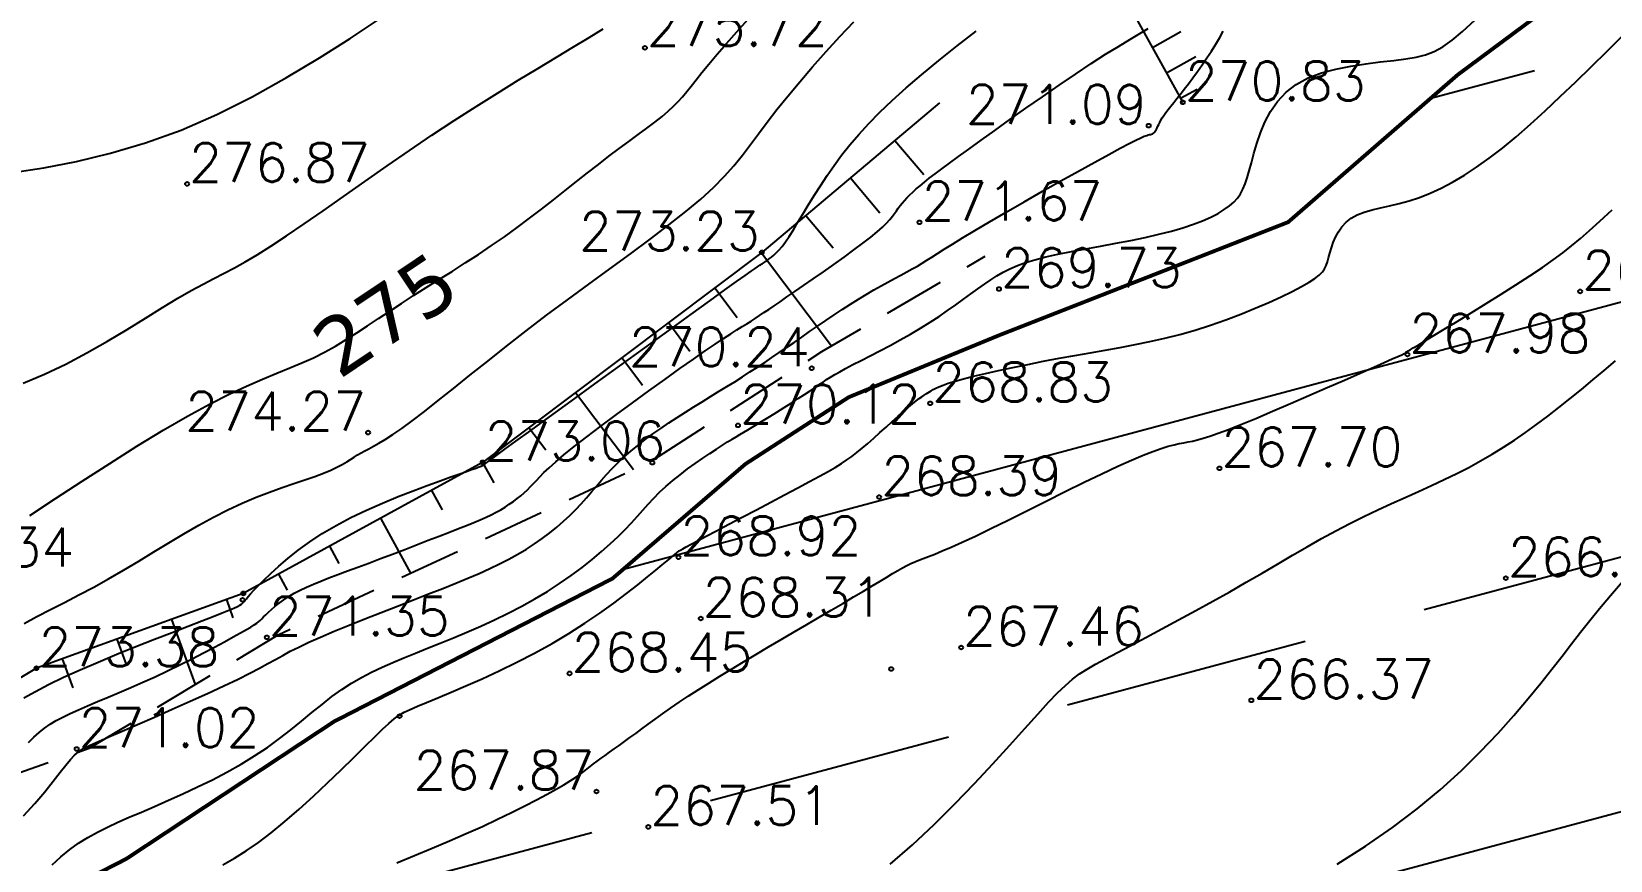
# Model space of a CAD drawing. Extents: x 524954 to 526204, y 9523489 to 9524010.
# Drawn here: x 525955.18 to 525995.9, y 9523672.69 to 9523694.08 of the extents above; entities that cross this region are included whole.
import ezdxf
from ezdxf.enums import TextEntityAlignment as Align

# ---------------------------------------------------------------- set-up
doc = ezdxf.new("R2010")
doc.units = 0
doc.header["$PDMODE"] = 33
doc.header["$PDSIZE"] = 0.1
doc.linetypes.add('ACAD_ISO12W100', pattern=[21, 12, -3, 0, -3, 0, -3])
doc.linetypes.add('CACHE2', pattern=[4.7625, 3.175, -1.5875])
for name, color, linetype in [('Bas_Talus', 40, 'CACHE2'), ('Bord Fleuve', 4, 'ACAD_ISO12W100'), ('CN_01_00', 3, 'Continuous'), ('CN_02_00', 4, 'Continuous'), ('CN_05_00', 6, 'Continuous'), ('CN_10_00', 1, 'Continuous'), ('Cotation Courbes de niveau', 7, 'Continuous'), ('Haut_Talus', 30, 'Continuous'), ('Talus', 2, 'Continuous'), ('TopoAlt', 3, 'Continuous'), ('TOPOJIS', 7, 'Continuous'), ('Toponomie', 7, 'CACHE2')]:
    doc.layers.add(name, color=color, linetype=linetype)
doc.styles.add('Simplex 1.0', font='Simplex.shx', dxfattribs={"width": 0.99, "height": 1})
doc.styles.get("Standard").update_dxf_attribs({"font": 'arial.ttf'})
doc.styles.add('Verdana 1.0', font='verdana.ttf', dxfattribs={"width": 0.99, "height": 1})

# ---------------------------------------------------------------- blocks, each defined once
blk = doc.blocks.new('TCPOINT M')
at = {"color": 0}
blk.add_point((0, 0), dxfattribs=at)
at = {"layer": 'TopoAlt', "style": 'Simplex 1.0', "width": 0.99}
blk.add_attdef('ALT', (0.15, 0.15), '', height=1, dxfattribs=at)

msp = doc.modelspace()

# ---------------------------------------------------------------- hatches: boundary and pattern name
at = {"layer": 'Bord Fleuve', "ltscale": 0.5}
h = msp.add_hatch(dxfattribs=at)
h.set_pattern_fill('ANSI33', color=256, scale=2, angle=330, style=0)
h.paths.add_polyline_path([(526101.715, 9523771.778), (526101.498, 9523728.689), (526067.042, 9523702.1), (526048.223, 9523678.528), (526031.816, 9523676.184), (526027.837, 9523671.249), (526016.46, 9523661.911), (526012.684, 9523655.259), (526010.342, 9523652.337), (526009.349, 9523649.826), (526002.836, 9523644.901), (526001.359, 9523638.704), (525998.552, 9523634.868), (525992.641, 9523630.59), (525971.373, 9523621.771), (525946.333, 9523622.282), (525936.503, 9523619.892), (525930.695, 9523617.923), (525919.699, 9523615.395), (525895.841, 9523612.948), (525885.599, 9523613.628), (525875.196, 9523613.421), (525867.372, 9523614.558), (525859.164, 9523613.749), (525850.68, 9523611.584), (525842.877, 9523609.413), (525834.137, 9523605.724), (525821.783, 9523602.11), (525815.903, 9523600.185), (525796.184, 9523594.113), (525774.026, 9523585.199), (525767.099, 9523581.761), (525763.989, 9523580.32), (525760.33, 9523578.539), (525748.039, 9523572.413), (525744.059, 9523571.766), (525739.195, 9523569.005), (525726.381, 9523563.785), (525719.788, 9523561.814), (525707.248, 9523554.536), (525700.147, 9523552.212), (525692.212, 9523549.16), (525674.921, 9523545.702), (525662.522, 9523542.332), (525644.942, 9523541.016), (525635.899, 9523540.053), (525621.612, 9523536.522), (525609.298, 9523533.789), (525593.484, 9523529.477), (525590.482, 9523529.837), (525587.338, 9523528.188), (525575.413, 9523524.864), (525573.541, 9523524.376), (525537.559, 9523507.804), (525536.053, 9523507.312), (525509.961, 9523500.658), (525472.702, 9523501.018), (525453.195, 9523495.13), (525425.264, 9523493.316), (525409.725, 9523500.229), (525383.624, 9523517.145), (525374.857, 9523528.592), (525397.503, 9523550.219), (525408.728, 9523544.096), (525423.511, 9523536.311), (525445.736, 9523537.578), (525453.966, 9523539.782), (525464.454, 9523546.087), (525473.153, 9523547.827), (525482.046, 9523548.599), (525491.438, 9523548.246), (525499.251, 9523546.152), (525510.455, 9523545.914), (525524.182, 9523548.573), (525533.752, 9523550.446), (525539.312, 9523550.42), (525543.959, 9523554.529), (525548.966, 9523556.567), (525556.157, 9523559.482), (525565.701, 9523562.659), (525575.687, 9523565.927), (525586.045, 9523569.089), (525592.726, 9523570.833), (525599.232, 9523573.013), (525615.849, 9523577.326), (525625.16, 9523582.583), (525628.685, 9523586.517), (525632.523, 9523586.625), (525648.079, 9523583.088), (525655.429, 9523583.638), (525665.347, 9523586.334), (525670.505, 9523587.365), (525674.974, 9523592.31), (525681.363, 9523595.427), (525690.374, 9523596.897), (525696.726, 9523596.667), (525703.112, 9523600.372), (525712.502, 9523603.181), (525720.951, 9523606.622), (525729.973, 9523611.744), (525735.094, 9523612.577), (525741.896, 9523615.967), (525746.088, 9523618.007), (525749.05, 9523619.379), (525756.94, 9523623.296), (525766.831, 9523627.898), (525804.249, 9523638.101), (525817.576, 9523642.025), (525828.432, 9523644.919), (525839.805, 9523649.896), (525846.166, 9523651.166), (525855.839, 9523655.822), (525867.776, 9523655.711), (525877.503, 9523655.632), (525886.144, 9523654.198), (525894.786, 9523653.829), (525911.157, 9523655.506), (525918.652, 9523656.801), (525925.004, 9523658.249), (525933.183, 9523660.832), (525939.613, 9523663.374), (525944.509, 9523665.893), (525950.393, 9523669.022), (525957.623, 9523672.73), (525962.986, 9523676.276), (525970.165, 9523679.965), (525973.599, 9523682.924), (525976.261, 9523684.646), (525980.145, 9523686.246), (525987.591, 9523689.162), (525991.967, 9523692.966), (525998.543, 9523697.851), (526003.542, 9523703.73), (526012.581, 9523711.677), (526026.66, 9523716.709), (526030.85, 9523726.011), (526046.387, 9523740.613), (526052.355, 9523745.599), (526061.927, 9523759.011), (526073.275, 9523760.379), (526077.818, 9523761.95), (526083.981, 9523762.217)])
h.paths.add_polyline_path([(525512.661, 9523516.101), (525534.357, 9523523.257), (525535.319, 9523520.342), (525513.623, 9523513.186)], flags=24)
h.paths.add_polyline_path([(525743.331, 9523593.045), (525764.315, 9523602.078), (525765.529, 9523599.259), (525744.545, 9523590.226)], flags=24)
h.paths.add_polyline_path([(525983.194, 9523662.071), (526001.508, 9523675.73), (526003.343, 9523673.269), (525985.029, 9523659.611)], flags=24)

# ---------------------------------------------------------------- linework, layer by layer
at = {"layer": 'Bas_Talus', "ltscale": 0.5, "flags": 128}
msp.add_lwpolyline([(525868.339, 9523656.577), (525877.744, 9523655.063), (525886.609, 9523655.237), (525893.634, 9523654.739), (525901.314, 9523655.465), (525912.972, 9523656.796), (525918.781, 9523658.159), (525925.645, 9523660.086), (525933.631, 9523662.434), (525942.875, 9523667.301), (525945.639, 9523670.2), (525949.012, 9523672.905), (525956.673, 9523675.59), (525961.547, 9523678.515), (525971.16, 9523682.992), (525975.569, 9523685.823), (525979.78, 9523688.287)], dxfattribs=at)
at = {"layer": 'Bord Fleuve', "ltscale": 0.35, "flags": 128}
msp.add_lwpolyline([(525394.875, 9523547.688, 0.1, 0.1, 0), (525407.137, 9523541.702, 0.1, 0.1, 0), (525423.511, 9523536.311, 0.1, 0.1, 0), (525445.736, 9523537.578, 0.1, 0.1, 0), (525453.966, 9523539.782, 0.1, 0.1, 0), (525464.454, 9523546.087, 0.1, 0.1, 0), (525473.153, 9523547.827, 0.1, 0.1, 0), (525482.046, 9523548.599, 0.1, 0.1, 0), (525491.438, 9523548.246, 0.1, 0.1, 0), (525499.251, 9523546.152, 0.1, 0.1, 0), (525510.455, 9523545.914, 0.1, 0.1, 0), (525524.182, 9523548.573, 0.1, 0.1, 0), (525533.752, 9523550.446, 0.1, 0.1, 0), (525539.312, 9523550.42, 0.1, 0.1, 0), (525543.959, 9523554.529, 0.1, 0.1, 0), (525548.966, 9523556.567, 0.1, 0.1, 0), (525556.157, 9523559.482, 0.1, 0.1, 0), (525565.701, 9523562.659, 0.1, 0.1, 0), (525575.687, 9523565.927, 0.1, 0.1, 0), (525586.045, 9523569.089, 0.1, 0.1, 0), (525592.726, 9523570.833, 0.1, 0.1, 0), (525599.232, 9523573.013, 0.1, 0.1, 0), (525615.849, 9523577.326, 0.1, 0.1, 0), (525625.16, 9523582.583, 0.1, 0.1, 0), (525628.685, 9523586.517, 0.1, 0.1, 0), (525632.523, 9523586.625, 0.1, 0.1, 0), (525648.079, 9523583.088, 0.1, 0.1, 0), (525655.429, 9523583.638, 0.1, 0.1, 0), (525665.347, 9523586.334, 0.1, 0.1, 0), (525670.505, 9523587.365, 0.1, 0.1, 0), (525674.974, 9523592.31, 0.1, 0.1, 0), (525674.974, 9523592.31, 0.1, 0.1, 0), (525681.363, 9523595.427, 0.1, 0.1, 0), (525681.363, 9523595.427, 0.1, 0.1, 0), (525690.374, 9523596.897, 0.1, 0.1, 0), (525696.726, 9523596.667, 0.1, 0.1, 0), (525703.112, 9523600.372, 0.1, 0.1, 0), (525712.502, 9523603.181, 0.1, 0.1, 0), (525712.502, 9523603.181, 0.1, 0.1, 0), (525720.951, 9523606.622, 0.1, 0.1, 0), (525729.973, 9523611.744, 0.1, 0.1, 0), (525735.094, 9523612.577, 0.1, 0.1, 0), (525741.896, 9523615.967, 0.1, 0.1, 0), (525746.088, 9523618.007, 0.1, 0.1, 0), (525749.05, 9523619.379, 0.1, 0.1, 0), (525756.94, 9523623.296, 0.1, 0.1, 0), (525766.831, 9523627.898, 0.1, 0.1, 0), (525804.249, 9523638.101, 0.1, 0.1, 0), (525817.576, 9523642.025, 0.1, 0.1, 0), (525828.432, 9523644.919, 0.1, 0.1, 0), (525839.805, 9523649.896, 0.1, 0.1, 0), (525846.166, 9523651.166, 0.1, 0.1, 0), (525855.839, 9523655.822, 0.1, 0.1, 0), (525867.776, 9523655.711, 0.1, 0.1, 0), (525877.503, 9523655.632, 0.1, 0.1, 0), (525886.144, 9523654.198, 0.1, 0.1, 0), (525894.786, 9523653.829, 0.1, 0.1, 0), (525911.157, 9523655.506, 0.1, 0.1, 0), (525918.652, 9523656.801, 0.1, 0.1, 0), (525925.004, 9523658.249, 0.1, 0.1, 0), (525933.183, 9523660.832, 0.1, 0.1, 0), (525939.613, 9523663.374, 0.1, 0.1, 0), (525944.509, 9523665.893, 0.1, 0.1, 0), (525950.393, 9523669.022, 0.1, 0.1, 0), (525957.623, 9523672.73, 0.1, 0.1, 0), (525962.986, 9523676.276, 0.1, 0.1, 0), (525970.165, 9523679.965, 0.1, 0.1, 0), (525970.165, 9523679.965, 0.1, 0.1, 0), (525973.599, 9523682.924, 0.1, 0.1, 0), (525976.261, 9523684.646, 0.1, 0.1, 0), (525980.145, 9523686.246, 0.1, 0.1, 0), (525987.591, 9523689.162, 0.1, 0.1, 0), (525991.967, 9523692.966, 0.1, 0.1, 0), (525998.543, 9523697.851, 0.1, 0.1, 0), (526003.542, 9523703.73, 0.1, 0.1, 0), (526012.581, 9523711.677, 0.1, 0.1, 0), (526026.66, 9523716.709, 0.1, 0.1, 0), (526030.85, 9523726.011, 0.1, 0.1, 0), (526046.387, 9523740.613, 0.1, 0.1, 0), (526052.355, 9523745.599, 0.1, 0.1, 0), (526061.927, 9523759.011, 0.1, 0.1, 0), (526073.275, 9523760.379, 0.1, 0.1, 0), (526077.818, 9523761.95, 0.1, 0.1, 0), (526083.981, 9523762.217, 0.1, 0.1, 0), (526101.715, 9523771.778, 0, 0, 0)], format="xyseb", dxfattribs=at)
at = {"layer": 'CN_01_00', "flags": 128}
for points, elevation in [([(525954.701, 9523690.445), (525955.501, 9523690.567), (525956.343, 9523690.729), (525957.22, 9523690.939), (525958.122, 9523691.207), (525959.039, 9523691.54), (525959.962, 9523691.942), (525960.875, 9523692.4), (525961.763, 9523692.892), (525962.612, 9523693.4), (525963.404, 9523693.903), (525964.124, 9523694.382)], 277), ([(525954.973, 9523673.84), (525955.266, 9523674.16), (525955.523, 9523674.462), (525955.741, 9523674.735), (525955.922, 9523674.968), (525956.066, 9523675.153), (525956.185, 9523675.296), (525956.294, 9523675.409), (525956.406, 9523675.502), (525956.536, 9523675.585), (525956.699, 9523675.669), (525956.909, 9523675.764), (525957.179, 9523675.882), (525957.52, 9523676.029), (525957.918, 9523676.201), (525958.355, 9523676.392), (525958.814, 9523676.594), (525959.277, 9523676.8), (525959.726, 9523677.002), (525960.143, 9523677.195), (525960.51, 9523677.369), (525960.815, 9523677.521), (525961.067, 9523677.654), (525961.282, 9523677.772), (525961.475, 9523677.88), (525961.661, 9523677.984), (525961.855, 9523678.089), (525962.074, 9523678.199), (525962.331, 9523678.32), (525962.638, 9523678.456), (525962.989, 9523678.604), (525963.374, 9523678.761), (525963.78, 9523678.924), (525964.2, 9523679.089), (525964.62, 9523679.254), (525965.032, 9523679.415), (525965.424, 9523679.568), (525965.789, 9523679.712), (525966.126, 9523679.847), (525966.439, 9523679.975), (525966.73, 9523680.099), (525967.001, 9523680.221), (525967.256, 9523680.342), (525967.496, 9523680.465), (525967.725, 9523680.591), (525967.945, 9523680.723), (525968.156, 9523680.86), (525968.357, 9523681.001), (525968.549, 9523681.146), (525968.732, 9523681.293), (525968.904, 9523681.443), (525969.066, 9523681.594), (525969.218, 9523681.745), (525969.361, 9523681.897), (525969.495, 9523682.049), (525969.625, 9523682.2), (525969.753, 9523682.351), (525969.882, 9523682.502), (525970.015, 9523682.653), (525970.154, 9523682.804), (525970.304, 9523682.954), (525970.465, 9523683.105), (525970.638, 9523683.254), (525970.821, 9523683.403), (525971.012, 9523683.55), (525971.21, 9523683.696), (525971.415, 9523683.841), (525971.623, 9523683.983), (525971.835, 9523684.124), (525972.049, 9523684.261), (525972.264, 9523684.397), (525972.478, 9523684.53), (525972.692, 9523684.661), (525972.904, 9523684.791), (525973.113, 9523684.919), (525973.318, 9523685.046), (525973.518, 9523685.171), (525973.713, 9523685.296), (525973.904, 9523685.421), (525974.092, 9523685.545), (525974.279, 9523685.671), (525974.466, 9523685.799), (525974.656, 9523685.928), (525974.848, 9523686.061), (525975.046, 9523686.197), (525975.249, 9523686.337), (525975.457, 9523686.48), (525975.667, 9523686.624), (525975.88, 9523686.767), (525976.092, 9523686.907), (525976.302, 9523687.043), (525976.508, 9523687.174), (525976.71, 9523687.297), (525976.905, 9523687.412), (525977.092, 9523687.518), (525977.271, 9523687.617), (525977.442, 9523687.71), (525977.604, 9523687.796), (525977.756, 9523687.878), (525977.898, 9523687.956), (525978.029, 9523688.03), (525978.151, 9523688.103), (525978.271, 9523688.178), (525978.399, 9523688.261), (525978.546, 9523688.355), (525978.721, 9523688.466), (525978.933, 9523688.598), (525979.193, 9523688.757), (525979.51, 9523688.947), (525979.89, 9523689.171), (525980.32, 9523689.421), (525980.782, 9523689.687), (525981.259, 9523689.959), (525981.733, 9523690.227), (525982.187, 9523690.482), (525982.604, 9523690.714), (525982.966, 9523690.912), (525983.259, 9523691.07), (525983.488, 9523691.19), (525983.663, 9523691.277), (525983.791, 9523691.338), (525983.882, 9523691.377), (525983.944, 9523691.4), (525983.986, 9523691.413), (525984.017, 9523691.42), (525984.044, 9523691.427), (525984.068, 9523691.435), (525984.091, 9523691.445), (525984.112, 9523691.456), (525984.131, 9523691.47), (525984.149, 9523691.487), (525984.166, 9523691.508), (525984.182, 9523691.533), (525984.198, 9523691.564), (525984.215, 9523691.599), (525984.233, 9523691.639), (525984.254, 9523691.684), (525984.279, 9523691.735), (525984.309, 9523691.79), (525984.344, 9523691.851), (525984.387, 9523691.918), (525984.438, 9523691.989), (525984.497, 9523692.068), (525984.564, 9523692.153), (525984.64, 9523692.248), (525984.723, 9523692.352), (525984.814, 9523692.467), (525984.913, 9523692.594), (525985.019, 9523692.734), (525985.134, 9523692.887), (525985.253, 9523693.051), (525985.374, 9523693.223), (525985.495, 9523693.4), (525985.612, 9523693.578), (525985.723, 9523693.754), (525985.826, 9523693.925), (525985.917, 9523694.089)], 271), ([(525954.988, 9523676.885), (525955.285, 9523677.054), (525955.623, 9523677.231), (525956.007, 9523677.417), (525956.437, 9523677.612), (525956.902, 9523677.812), (525957.386, 9523678.012), (525957.875, 9523678.209), (525958.353, 9523678.398), (525958.807, 9523678.574), (525959.219, 9523678.734), (525959.577, 9523678.872), (525959.868, 9523678.986), (525960.098, 9523679.077), (525960.273, 9523679.149), (525960.402, 9523679.205), (525960.494, 9523679.248), (525960.556, 9523679.28), (525960.597, 9523679.306), (525960.624, 9523679.328), (525960.645, 9523679.349), (525960.666, 9523679.373), (525960.691, 9523679.404), (525960.724, 9523679.445), (525960.77, 9523679.5), (525960.834, 9523679.572), (525960.92, 9523679.665), (525961.034, 9523679.783), (525961.177, 9523679.927), (525961.352, 9523680.095), (525961.558, 9523680.282), (525961.794, 9523680.483), (525962.061, 9523680.694), (525962.357, 9523680.91), (525962.683, 9523681.126), (525963.039, 9523681.337), (525963.422, 9523681.54), (525963.823, 9523681.733), (525964.232, 9523681.913), (525964.636, 9523682.08), (525965.027, 9523682.233), (525965.391, 9523682.369), (525965.72, 9523682.488), (525966.001, 9523682.588), (525966.226, 9523682.667), (525966.401, 9523682.729), (525966.531, 9523682.776), (525966.624, 9523682.809), (525966.688, 9523682.832), (525966.728, 9523682.847), (525966.753, 9523682.856), (525966.769, 9523682.862), (525966.782, 9523682.867), (525966.794, 9523682.872), (525966.805, 9523682.876), (525966.814, 9523682.88), (525966.822, 9523682.884), (525966.83, 9523682.888), (525966.837, 9523682.891), (525966.844, 9523682.895), (525966.85, 9523682.899), (525966.857, 9523682.903), (525966.862, 9523682.907), (525966.868, 9523682.911), (525966.873, 9523682.915), (525966.878, 9523682.92), (525966.883, 9523682.924), (525966.887, 9523682.929), (525966.894, 9523682.935), (525966.913, 9523682.95), (525966.959, 9523682.985), (525967.045, 9523683.049), (525967.185, 9523683.152), (525967.391, 9523683.303), (525967.677, 9523683.512), (525968.057, 9523683.788), (525968.538, 9523684.137), (525969.099, 9523684.544), (525969.714, 9523684.99), (525970.356, 9523685.456), (525971.001, 9523685.922), (525971.619, 9523686.37), (525972.187, 9523686.78), (525972.676, 9523687.133), (525973.067, 9523687.414), (525973.366, 9523687.629), (525973.587, 9523687.787), (525973.742, 9523687.897), (525973.844, 9523687.969), (525973.907, 9523688.012), (525973.944, 9523688.036), (525973.967, 9523688.051), (525973.987, 9523688.064), (525974.007, 9523688.077), (525974.029, 9523688.091), (525974.052, 9523688.107), (525974.077, 9523688.124), (525974.106, 9523688.144), (525974.139, 9523688.167), (525974.177, 9523688.193), (525974.22, 9523688.223), (525974.269, 9523688.26), (525974.325, 9523688.307), (525974.388, 9523688.367), (525974.459, 9523688.442), (525974.539, 9523688.537), (525974.627, 9523688.654), (525974.725, 9523688.796), (525974.832, 9523688.964), (525974.95, 9523689.158), (525975.079, 9523689.372), (525975.217, 9523689.603), (525975.367, 9523689.847), (525975.527, 9523690.102), (525975.699, 9523690.363), (525975.882, 9523690.627), (525976.077, 9523690.89), (525976.289, 9523691.156), (525976.52, 9523691.427), (525976.777, 9523691.706), (525977.062, 9523691.997), (525977.382, 9523692.302), (525977.739, 9523692.624), (525978.139, 9523692.967), (525978.583, 9523693.331), (525979.059, 9523693.709), (525979.55, 9523694.09)], 273), ([(525960.118, 9523672.581), (525960.416, 9523672.748), (525960.719, 9523672.938), (525961.033, 9523673.155), (525961.365, 9523673.408), (525961.718, 9523673.698), (525962.084, 9523674.017), (525962.455, 9523674.354), (525962.82, 9523674.696), (525963.171, 9523675.032), (525963.497, 9523675.35), (525963.79, 9523675.637), (525964.039, 9523675.882), (525964.239, 9523676.077), (525964.4, 9523676.228), (525964.537, 9523676.345), (525964.665, 9523676.438), (525964.797, 9523676.517), (525964.949, 9523676.591), (525965.134, 9523676.671), (525965.367, 9523676.767), (525965.658, 9523676.886), (525966.002, 9523677.03), (525966.388, 9523677.195), (525966.807, 9523677.38), (525967.248, 9523677.584), (525967.702, 9523677.804), (525968.158, 9523678.039), (525968.607, 9523678.288), (525969.039, 9523678.547), (525969.451, 9523678.811), (525969.838, 9523679.075), (525970.197, 9523679.332), (525970.525, 9523679.577), (525970.818, 9523679.804), (525971.072, 9523680.006), (525971.284, 9523680.179), (525971.452, 9523680.317), (525971.581, 9523680.423), (525971.675, 9523680.503), (525971.741, 9523680.559), (525971.786, 9523680.598), (525971.814, 9523680.623), (525971.831, 9523680.64), (525971.844, 9523680.652), (525971.858, 9523680.664), (525971.881, 9523680.679), (525971.918, 9523680.702), (525971.978, 9523680.736), (525972.067, 9523680.785), (525972.192, 9523680.853), (525972.361, 9523680.942), (525972.579, 9523681.058), (525972.851, 9523681.201), (525973.167, 9523681.366), (525973.514, 9523681.548), (525973.878, 9523681.74), (525974.247, 9523681.934), (525974.607, 9523682.124), (525974.945, 9523682.303), (525975.248, 9523682.466), (525975.507, 9523682.606), (525975.725, 9523682.727), (525975.91, 9523682.834), (525976.069, 9523682.932), (525976.211, 9523683.025), (525976.343, 9523683.119), (525976.472, 9523683.219), (525976.607, 9523683.33), (525976.752, 9523683.454), (525976.906, 9523683.589), (525977.065, 9523683.731), (525977.225, 9523683.875), (525977.382, 9523684.017), (525977.532, 9523684.152), (525977.672, 9523684.277), (525977.798, 9523684.386), (525977.906, 9523684.477), (525977.998, 9523684.55), (525978.077, 9523684.61), (525978.144, 9523684.657), (525978.202, 9523684.696), (525978.254, 9523684.728), (525978.3, 9523684.757), (525978.344, 9523684.784), (525978.389, 9523684.813), (525978.441, 9523684.845), (525978.504, 9523684.879), (525978.586, 9523684.917), (525978.692, 9523684.959), (525978.828, 9523685.007), (525979.002, 9523685.06), (525979.218, 9523685.119), (525979.481, 9523685.186), (525979.786, 9523685.257), (525980.125, 9523685.333), (525980.491, 9523685.412), (525980.878, 9523685.492), (525981.278, 9523685.571), (525981.684, 9523685.649), (525982.089, 9523685.723), (525982.486, 9523685.794), (525982.877, 9523685.862), (525983.263, 9523685.931), (525983.647, 9523686.003), (525984.029, 9523686.081), (525984.413, 9523686.167), (525984.799, 9523686.265), (525985.19, 9523686.377), (525985.586, 9523686.503), (525985.981, 9523686.643), (525986.368, 9523686.79), (525986.741, 9523686.941), (525987.091, 9523687.092), (525987.413, 9523687.238), (525987.697, 9523687.376), (525987.939, 9523687.501), (525988.132, 9523687.61), (525988.281, 9523687.707), (525988.393, 9523687.794), (525988.475, 9523687.877), (525988.533, 9523687.96), (525988.575, 9523688.046), (525988.607, 9523688.139), (525988.636, 9523688.245), (525988.668, 9523688.365), (525988.706, 9523688.496), (525988.754, 9523688.634), (525988.813, 9523688.775), (525988.887, 9523688.912), (525988.977, 9523689.043), (525989.087, 9523689.163), (525989.22, 9523689.266), (525989.376, 9523689.35), (525989.555, 9523689.418), (525989.755, 9523689.477), (525989.972, 9523689.53), (525990.206, 9523689.584), (525990.454, 9523689.644), (525990.713, 9523689.714), (525990.981, 9523689.801), (525991.257, 9523689.909), (525991.542, 9523690.04), (525991.835, 9523690.194), (525992.138, 9523690.374), (525992.452, 9523690.579), (525992.779, 9523690.812), (525993.118, 9523691.074), (525993.472, 9523691.366), (525993.839, 9523691.687), (525994.219, 9523692.034), (525994.61, 9523692.402), (525995.008, 9523692.785), (525995.412, 9523693.179), (525995.818, 9523693.578), (525996.225, 9523693.977)], 269), ([(525977.331, 9523672.592), (525977.904, 9523673.094), (525978.461, 9523673.618), (525978.997, 9523674.151), (525979.505, 9523674.679), (525979.98, 9523675.188), (525980.414, 9523675.665), (525980.801, 9523676.096), (525981.135, 9523676.468), (525981.414, 9523676.772), (525981.647, 9523677.014), (525981.849, 9523677.209), (525982.034, 9523677.367), (525982.215, 9523677.503), (525982.408, 9523677.627), (525982.625, 9523677.753), (525982.881, 9523677.892), (525983.187, 9523678.055), (525983.537, 9523678.241), (525983.922, 9523678.446), (525984.335, 9523678.666), (525984.767, 9523678.898), (525985.208, 9523679.138), (525985.652, 9523679.382), (525986.088, 9523679.627), (525986.511, 9523679.869), (525986.92, 9523680.107), (525987.317, 9523680.34), (525987.704, 9523680.567), (525988.082, 9523680.786), (525988.453, 9523680.997), (525988.82, 9523681.198), (525989.182, 9523681.389), (525989.543, 9523681.569), (525989.902, 9523681.739), (525990.256, 9523681.901), (525990.606, 9523682.059), (525990.95, 9523682.212), (525991.288, 9523682.365), (525991.618, 9523682.518), (525991.939, 9523682.674), (525992.25, 9523682.834), (525992.554, 9523683.001), (525992.85, 9523683.173), (525993.142, 9523683.353), (525993.43, 9523683.54), (525993.715, 9523683.735), (525994, 9523683.939), (525994.286, 9523684.153), (525994.575, 9523684.377), (525994.865, 9523684.609), (525995.156, 9523684.848), (525995.449, 9523685.091), (525995.742, 9523685.337), (525996.035, 9523685.583)], 267)]:
    msp.add_lwpolyline(points, dxfattribs=dict(at, elevation=elevation))
at = {"layer": 'CN_02_00', "flags": 128}
for points, elevation in [([(525954.97, 9523685.007), (525955.516, 9523685.236), (525956.065, 9523685.501), (525956.609, 9523685.79), (525957.139, 9523686.092), (525957.647, 9523686.395), (525958.125, 9523686.688), (525958.565, 9523686.96), (525958.96, 9523687.198), (525959.304, 9523687.397), (525959.608, 9523687.563), (525959.885, 9523687.708), (525960.15, 9523687.844), (525960.415, 9523687.984), (525960.696, 9523688.138), (525961.005, 9523688.319), (525961.356, 9523688.539), (525961.76, 9523688.806), (525962.213, 9523689.115), (525962.706, 9523689.458), (525963.232, 9523689.828), (525963.783, 9523690.215), (525964.352, 9523690.612), (525964.93, 9523691.011), (525965.511, 9523691.404), (525966.087, 9523691.783), (525966.653, 9523692.147), (525967.204, 9523692.494), (525967.735, 9523692.822), (525968.241, 9523693.131), (525968.719, 9523693.42), (525969.162, 9523693.687), (525969.567, 9523693.93), (525969.93, 9523694.151)], 276), ([(525954.993, 9523678.809), (525955.324, 9523678.984), (525955.673, 9523679.164), (525956.034, 9523679.35), (525956.406, 9523679.544), (525956.786, 9523679.746), (525957.172, 9523679.96), (525957.559, 9523680.185), (525957.949, 9523680.417), (525958.338, 9523680.653), (525958.726, 9523680.889), (525959.113, 9523681.12), (525959.496, 9523681.342), (525959.875, 9523681.55), (525960.249, 9523681.741), (525960.616, 9523681.912), (525960.973, 9523682.062), (525961.317, 9523682.196), (525961.644, 9523682.314), (525961.95, 9523682.42), (525962.232, 9523682.516), (525962.487, 9523682.603), (525962.71, 9523682.684), (525962.9, 9523682.762), (525963.061, 9523682.836), (525963.196, 9523682.907), (525963.312, 9523682.974), (525963.414, 9523683.038), (525963.506, 9523683.098), (525963.594, 9523683.155), (525963.682, 9523683.209), (525963.776, 9523683.261), (525963.88, 9523683.316), (525964, 9523683.379), (525964.14, 9523683.457), (525964.305, 9523683.556), (525964.5, 9523683.682), (525964.731, 9523683.841), (525965.001, 9523684.038), (525965.315, 9523684.278), (525965.671, 9523684.558), (525966.064, 9523684.872), (525966.491, 9523685.214), (525966.948, 9523685.579), (525967.432, 9523685.962), (525967.939, 9523686.357), (525968.466, 9523686.758), (525969.007, 9523687.162), (525969.555, 9523687.564), (525970.1, 9523687.96), (525970.632, 9523688.349), (525971.142, 9523688.726), (525971.62, 9523689.089), (525972.056, 9523689.434), (525972.442, 9523689.758), (525972.771, 9523690.06), (525973.052, 9523690.345), (525973.296, 9523690.619), (525973.517, 9523690.889), (525973.726, 9523691.162), (525973.936, 9523691.445), (525974.158, 9523691.744), (525974.405, 9523692.066), (525974.686, 9523692.416), (525974.996, 9523692.787), (525975.329, 9523693.172), (525975.676, 9523693.563), (525976.031, 9523693.95), (525976.387, 9523694.327)], 274), ([(525955.105, 9523675.737), (525955.245, 9523675.875), (525955.381, 9523675.997), (525955.519, 9523676.106), (525955.663, 9523676.206), (525955.818, 9523676.299), (525955.989, 9523676.391), (525956.179, 9523676.484), (525956.393, 9523676.581), (525956.629, 9523676.683), (525956.884, 9523676.79), (525957.157, 9523676.904), (525957.444, 9523677.025), (525957.743, 9523677.152), (525958.052, 9523677.288), (525958.369, 9523677.431), (525958.69, 9523677.583), (525959.009, 9523677.739), (525959.322, 9523677.896), (525959.622, 9523678.051), (525959.904, 9523678.199), (525960.161, 9523678.336), (525960.387, 9523678.459), (525960.577, 9523678.564), (525960.727, 9523678.649), (525960.841, 9523678.715), (525960.927, 9523678.769), (525960.991, 9523678.812), (525961.041, 9523678.85), (525961.082, 9523678.887), (525961.121, 9523678.927), (525961.167, 9523678.974), (525961.223, 9523679.031), (525961.292, 9523679.097), (525961.373, 9523679.171), (525961.466, 9523679.25), (525961.571, 9523679.333), (525961.688, 9523679.418), (525961.817, 9523679.503), (525961.957, 9523679.586), (525962.109, 9523679.667), (525962.273, 9523679.745), (525962.452, 9523679.823), (525962.645, 9523679.902), (525962.855, 9523679.983), (525963.083, 9523680.069), (525963.329, 9523680.161), (525963.596, 9523680.26), (525963.882, 9523680.367), (525964.184, 9523680.481), (525964.494, 9523680.598), (525964.807, 9523680.718), (525965.116, 9523680.836), (525965.416, 9523680.952), (525965.699, 9523681.061), (525965.96, 9523681.163), (525966.194, 9523681.254), (525966.403, 9523681.337), (525966.589, 9523681.413), (525966.755, 9523681.483), (525966.905, 9523681.55), (525967.041, 9523681.614), (525967.167, 9523681.678), (525967.285, 9523681.743), (525967.398, 9523681.811), (525967.506, 9523681.881), (525967.61, 9523681.954), (525967.709, 9523682.028), (525967.802, 9523682.104), (525967.891, 9523682.181), (525967.975, 9523682.259), (525968.053, 9523682.337), (525968.127, 9523682.416), (525968.204, 9523682.499), (525968.292, 9523682.593), (525968.399, 9523682.7), (525968.533, 9523682.827), (525968.703, 9523682.978), (525968.916, 9523683.158), (525969.18, 9523683.371), (525969.501, 9523683.621), (525969.868, 9523683.899), (525970.267, 9523684.197), (525970.684, 9523684.503), (525971.105, 9523684.809), (525971.517, 9523685.106), (525971.905, 9523685.382), (525972.255, 9523685.628), (525972.558, 9523685.838), (525972.815, 9523686.013), (525973.033, 9523686.159), (525973.217, 9523686.279), (525973.374, 9523686.38), (525973.51, 9523686.466), (525973.631, 9523686.541), (525973.742, 9523686.611), (525973.85, 9523686.68), (525973.96, 9523686.752), (525974.074, 9523686.828), (525974.197, 9523686.911), (525974.334, 9523687.004), (525974.488, 9523687.11), (525974.664, 9523687.231), (525974.865, 9523687.37), (525975.094, 9523687.528), (525975.345, 9523687.701), (525975.608, 9523687.884), (525975.876, 9523688.073), (525976.14, 9523688.261), (525976.392, 9523688.445), (525976.623, 9523688.618), (525976.826, 9523688.776), (525976.993, 9523688.914), (525977.128, 9523689.035), (525977.235, 9523689.14), (525977.32, 9523689.232), (525977.388, 9523689.314), (525977.444, 9523689.388), (525977.492, 9523689.457), (525977.538, 9523689.523), (525977.587, 9523689.588), (525977.639, 9523689.654), (525977.697, 9523689.721), (525977.76, 9523689.79), (525977.831, 9523689.863), (525977.91, 9523689.938), (525977.999, 9523690.018), (525978.098, 9523690.103), (525978.21, 9523690.194), (525978.337, 9523690.295), (525978.485, 9523690.408), (525978.657, 9523690.536), (525978.857, 9523690.684), (525979.09, 9523690.854), (525979.361, 9523691.049), (525979.672, 9523691.274), (525980.027, 9523691.528), (525980.417, 9523691.807), (525980.83, 9523692.1), (525981.257, 9523692.4), (525981.686, 9523692.698), (525982.107, 9523692.985), (525982.509, 9523693.253), (525982.882, 9523693.493), (525983.215, 9523693.699), (525983.51, 9523693.875), (525983.766, 9523694.028), (525983.985, 9523694.163)], 272), ([(525964.606, 9523672.631), (525965.062, 9523672.818), (525965.518, 9523673.006), (525965.965, 9523673.195), (525966.397, 9523673.384), (525966.81, 9523673.571), (525967.2, 9523673.753), (525967.566, 9523673.929), (525967.903, 9523674.097), (525968.209, 9523674.254), (525968.481, 9523674.398), (525968.717, 9523674.529), (525968.914, 9523674.643), (525969.078, 9523674.743), (525969.213, 9523674.832), (525969.327, 9523674.911), (525969.424, 9523674.984), (525969.511, 9523675.052), (525969.595, 9523675.118), (525969.68, 9523675.185), (525969.771, 9523675.254), (525969.871, 9523675.327), (525969.977, 9523675.404), (525970.091, 9523675.485), (525970.213, 9523675.57), (525970.341, 9523675.661), (525970.476, 9523675.758), (525970.618, 9523675.861), (525970.766, 9523675.97), (525970.923, 9523676.087), (525971.089, 9523676.21), (525971.267, 9523676.34), (525971.457, 9523676.477), (525971.662, 9523676.621), (525971.883, 9523676.772), (525972.121, 9523676.931), (525972.377, 9523677.097), (525972.65, 9523677.27), (525972.937, 9523677.448), (525973.237, 9523677.631), (525973.548, 9523677.818), (525973.866, 9523678.008), (525974.191, 9523678.201), (525974.519, 9523678.395), (525974.849, 9523678.589), (525975.177, 9523678.781), (525975.498, 9523678.97), (525975.809, 9523679.152), (525976.105, 9523679.326), (525976.383, 9523679.49), (525976.639, 9523679.641), (525976.868, 9523679.778), (525977.067, 9523679.898), (525977.241, 9523680.002), (525977.392, 9523680.093), (525977.525, 9523680.172), (525977.645, 9523680.24), (525977.754, 9523680.3), (525977.858, 9523680.352), (525977.961, 9523680.399), (525978.066, 9523680.442), (525978.182, 9523680.487), (525978.317, 9523680.537), (525978.476, 9523680.599), (525978.669, 9523680.678), (525978.903, 9523680.778), (525979.186, 9523680.905), (525979.525, 9523681.063), (525979.923, 9523681.256), (525980.37, 9523681.476), (525980.85, 9523681.715), (525981.347, 9523681.963), (525981.845, 9523682.211), (525982.33, 9523682.45), (525982.786, 9523682.671), (525983.197, 9523682.864), (525983.551, 9523683.023), (525983.852, 9523683.15), (525984.106, 9523683.248), (525984.32, 9523683.323), (525984.499, 9523683.378), (525984.652, 9523683.418), (525984.784, 9523683.448), (525984.903, 9523683.471), (525985.014, 9523683.491), (525985.128, 9523683.514), (525985.253, 9523683.544), (525985.399, 9523683.584), (525985.574, 9523683.64), (525985.789, 9523683.715), (525986.052, 9523683.814), (525986.373, 9523683.941), (525986.756, 9523684.099), (525987.189, 9523684.282), (525987.652, 9523684.48), (525988.128, 9523684.686), (525988.598, 9523684.892), (525989.046, 9523685.088), (525989.451, 9523685.267), (525989.798, 9523685.42), (525990.071, 9523685.541), (525990.277, 9523685.632), (525990.424, 9523685.698), (525990.523, 9523685.742), (525990.583, 9523685.77), (525990.614, 9523685.785), (525990.626, 9523685.792), (525990.628, 9523685.795), (525990.629, 9523685.797), (525990.63, 9523685.799), (525990.631, 9523685.802), (525990.632, 9523685.805), (525990.633, 9523685.808), (525990.635, 9523685.81), (525990.637, 9523685.813), (525990.64, 9523685.815), (525990.644, 9523685.817), (525990.657, 9523685.824), (525990.685, 9523685.84), (525990.737, 9523685.87), (525990.82, 9523685.919), (525990.943, 9523685.992), (525991.112, 9523686.093), (525991.335, 9523686.227), (525991.617, 9523686.398), (525991.947, 9523686.598), (525992.311, 9523686.821), (525992.695, 9523687.059), (525993.085, 9523687.303), (525993.467, 9523687.545), (525993.827, 9523687.778), (525994.151, 9523687.994), (525994.431, 9523688.189), (525994.676, 9523688.369), (525994.903, 9523688.548), (525995.128, 9523688.737), (525995.366, 9523688.947), (525995.633, 9523689.19), (525995.946, 9523689.478)], 268), ([(525988.854, 9523672.594), (525989.59, 9523673.063), (525990.281, 9523673.538), (525990.923, 9523674.024), (525991.515, 9523674.518), (525992.059, 9523675.013), (525992.556, 9523675.502), (525993.008, 9523675.979), (525993.416, 9523676.436), (525993.782, 9523676.868), (525994.108, 9523677.267), (525994.396, 9523677.63), (525994.657, 9523677.963), (525994.899, 9523678.277), (525995.134, 9523678.58), (525995.373, 9523678.884), (525995.626, 9523679.197), (525995.903, 9523679.53), (525996.215, 9523679.892)], 266)]:
    msp.add_lwpolyline(points, dxfattribs=dict(at, elevation=elevation))
at = {"layer": 'CN_05_00', "elevation": 275, "flags": 128}
msp.add_lwpolyline([(525955.141, 9523681.595), (525955.799, 9523682.029), (525956.493, 9523682.481), (525957.201, 9523682.937), (525957.903, 9523683.379), (525958.578, 9523683.792), (525959.207, 9523684.158), (525959.772, 9523684.467), (525960.278, 9523684.722), (525960.73, 9523684.934), (525961.137, 9523685.111), (525961.506, 9523685.264), (525961.843, 9523685.401), (525962.157, 9523685.531), (525962.454, 9523685.665), (525962.741, 9523685.809), (525963.021, 9523685.965), (525963.298, 9523686.13), (525963.573, 9523686.304), (525963.851, 9523686.486), (525964.134, 9523686.675), (525964.424, 9523686.869), (525964.724, 9523687.067), (525965.037, 9523687.268), (525965.36, 9523687.473), (525965.692, 9523687.681), (525966.029, 9523687.893), (525966.369, 9523688.11), (525966.709, 9523688.331), (525967.047, 9523688.556), (525967.381, 9523688.787), (525967.708, 9523689.022), (525968.027, 9523689.261), (525968.34, 9523689.501), (525968.646, 9523689.741), (525968.945, 9523689.978), (525969.237, 9523690.211), (525969.523, 9523690.437), (525969.802, 9523690.654), (525970.075, 9523690.862), (525970.338, 9523691.059), (525970.591, 9523691.246), (525970.83, 9523691.422), (525971.054, 9523691.589), (525971.259, 9523691.745), (525971.444, 9523691.891), (525971.605, 9523692.027), (525971.743, 9523692.154), (525971.864, 9523692.276), (525971.975, 9523692.4), (525972.084, 9523692.531), (525972.198, 9523692.675), (525972.326, 9523692.838), (525972.474, 9523693.025), (525972.652, 9523693.242), (525972.864, 9523693.493), (525973.106, 9523693.773), (525973.371, 9523694.075), (525973.653, 9523694.393)], dxfattribs=at)
at = {"layer": 'CN_10_00', "elevation": 270, "flags": 128}
msp.add_lwpolyline([(525955.712, 9523672.575), (525955.94, 9523672.785), (525956.168, 9523672.971), (525956.399, 9523673.136), (525956.635, 9523673.284), (525956.881, 9523673.421), (525957.139, 9523673.55), (525957.413, 9523673.677), (525957.705, 9523673.806), (525958.02, 9523673.941), (525958.358, 9523674.087), (525958.716, 9523674.244), (525959.087, 9523674.41), (525959.466, 9523674.587), (525959.847, 9523674.774), (525960.222, 9523674.97), (525960.588, 9523675.175), (525960.938, 9523675.389), (525961.266, 9523675.61), (525961.575, 9523675.836), (525961.868, 9523676.063), (525962.147, 9523676.288), (525962.416, 9523676.508), (525962.676, 9523676.719), (525962.932, 9523676.918), (525963.185, 9523677.101), (525963.438, 9523677.266), (525963.695, 9523677.416), (525963.955, 9523677.553), (525964.223, 9523677.681), (525964.498, 9523677.803), (525964.784, 9523677.923), (525965.083, 9523678.043), (525965.396, 9523678.168), (525965.724, 9523678.299), (525966.064, 9523678.438), (525966.414, 9523678.585), (525966.768, 9523678.74), (525967.125, 9523678.902), (525967.479, 9523679.073), (525967.827, 9523679.252), (525968.166, 9523679.44), (525968.492, 9523679.635), (525968.804, 9523679.837), (525969.101, 9523680.043), (525969.381, 9523680.25), (525969.643, 9523680.457), (525969.887, 9523680.661), (525970.11, 9523680.859), (525970.312, 9523681.05), (525970.493, 9523681.232), (525970.657, 9523681.405), (525970.808, 9523681.572), (525970.951, 9523681.732), (525971.091, 9523681.888), (525971.234, 9523682.042), (525971.383, 9523682.193), (525971.544, 9523682.344), (525971.72, 9523682.496), (525971.909, 9523682.646), (525972.103, 9523682.794), (525972.3, 9523682.935), (525972.493, 9523683.07), (525972.678, 9523683.194), (525972.85, 9523683.307), (525973.004, 9523683.406), (525973.137, 9523683.49), (525973.252, 9523683.561), (525973.356, 9523683.624), (525973.454, 9523683.683), (525973.551, 9523683.741), (525973.655, 9523683.802), (525973.77, 9523683.87), (525973.902, 9523683.95), (525974.055, 9523684.043), (525974.225, 9523684.148), (525974.406, 9523684.26), (525974.592, 9523684.377), (525974.777, 9523684.494), (525974.955, 9523684.608), (525975.121, 9523684.715), (525975.268, 9523684.812), (525975.392, 9523684.896), (525975.499, 9523684.97), (525975.596, 9523685.037), (525975.69, 9523685.1), (525975.788, 9523685.163), (525975.897, 9523685.23), (525976.026, 9523685.303), (525976.18, 9523685.388), (525976.365, 9523685.485), (525976.578, 9523685.595), (525976.813, 9523685.715), (525977.064, 9523685.845), (525977.324, 9523685.983), (525977.59, 9523686.127), (525977.854, 9523686.275), (525978.111, 9523686.427), (525978.356, 9523686.58), (525978.589, 9523686.732), (525978.81, 9523686.884), (525979.02, 9523687.032), (525979.219, 9523687.176), (525979.408, 9523687.314), (525979.587, 9523687.444), (525979.758, 9523687.566), (525979.92, 9523687.677), (525980.08, 9523687.779), (525980.244, 9523687.873), (525980.418, 9523687.96), (525980.609, 9523688.042), (525980.821, 9523688.119), (525981.063, 9523688.192), (525981.339, 9523688.264), (525981.654, 9523688.334), (525982.001, 9523688.404), (525982.371, 9523688.474), (525982.756, 9523688.545), (525983.146, 9523688.618), (525983.533, 9523688.692), (525983.907, 9523688.769), (525984.26, 9523688.849), (525984.585, 9523688.932), (525984.88, 9523689.019), (525985.147, 9523689.108), (525985.386, 9523689.2), (525985.598, 9523689.294), (525985.784, 9523689.389), (525985.944, 9523689.486), (525986.08, 9523689.582), (525986.192, 9523689.68), (525986.285, 9523689.781), (525986.362, 9523689.891), (525986.427, 9523690.012), (525986.483, 9523690.149), (525986.536, 9523690.306), (525986.588, 9523690.487), (525986.643, 9523690.695), (525986.707, 9523690.933), (525986.783, 9523691.193), (525986.877, 9523691.466), (525986.994, 9523691.744), (525987.14, 9523692.017), (525987.319, 9523692.277), (525987.537, 9523692.513), (525987.799, 9523692.717), (525988.108, 9523692.883), (525988.454, 9523693.013), (525988.824, 9523693.114), (525989.208, 9523693.19), (525989.592, 9523693.249), (525989.965, 9523693.296), (525990.314, 9523693.336), (525990.628, 9523693.375), (525990.898, 9523693.42), (525991.137, 9523693.481), (525991.359, 9523693.567), (525991.582, 9523693.688), (525991.82, 9523693.856), (525992.091, 9523694.08), (525992.409, 9523694.37)], dxfattribs=at)
at = {"layer": 'Haut_Talus', "flags": 128}
for points in [[(525969.535, 9523722.498), (525968.865, 9523715.711), (525969.351, 9523710.858), (525975.728, 9523703.044), (525979.256, 9523700.33), (525982.568, 9523696.414), (525984.876, 9523692.254)], [(525978.597, 9523692.237), (525974.018, 9523688.382), (525966.818, 9523682.964), (525960.645, 9523679.582), (525955.312, 9523677.652), (525952.977, 9523676.26), (525947.466, 9523674.105), (525946.196, 9523673.287), (525942.046, 9523669.061), (525940.973, 9523667.394), (525929.367, 9523662.865), (525918.098, 9523659.033), (525911.245, 9523658.366), (525907.464, 9523657.452), (525893.828, 9523656.135), (525885.546, 9523656.861), (525878.678, 9523656.843), (525875.144, 9523658.7), (525873.322, 9523660.084)]]:
    msp.add_lwpolyline(points, dxfattribs=at)
at = {"layer": 'Talus'}
for p, q in [((525984.09, 9523693.671), (525984.827, 9523694.08)), ((525984.454, 9523693.015), (525985.21, 9523693.434)), ((525984.818, 9523692.359), (525985.248, 9523692.598)), ((525977.449, 9523691.271), (525978.193, 9523690.388)), ((525976.302, 9523690.305), (525977.064, 9523689.4)), ((525975.154, 9523689.338), (525975.861, 9523688.499)), ((525974.007, 9523688.373), (525975.816, 9523685.968)), ((525972.808, 9523687.471), (525973.386, 9523686.702)), ((525971.609, 9523686.569), (525972.165, 9523685.83)), ((525970.411, 9523685.668), (525970.944, 9523684.958)), ((525969.212, 9523684.766), (525970.706, 9523682.781)), ((525968.013, 9523683.864), (525968.447, 9523683.287)), ((525966.815, 9523682.962), (525967.105, 9523682.433)), ((525965.499, 9523682.242), (525965.773, 9523681.741)), ((525964.184, 9523681.521), (525964.96, 9523680.104)), ((525962.868, 9523680.8), (525963.111, 9523680.357)), ((525961.553, 9523680.079), (525961.78, 9523679.665)), ((525960.208, 9523679.424), (525960.377, 9523678.955)), ((525958.797, 9523678.913), (525959.406, 9523677.23)), ((525957.387, 9523678.403), (525957.623, 9523677.75)), ((525955.976, 9523677.892), (525956.246, 9523677.147))]:
    msp.add_line(p, q, dxfattribs=at)

# ---------------------------------------------------------------- block references
at = {"layer": 'TOPOJIS'}
ref = msp.add_blockref('TCPOINT M', (525971.003, 9523693.66, 275.72), dxfattribs=at)
ref.add_attrib('ALT', '275.72', (525971.053, 9523693.71, 275.72), dxfattribs={"layer": 'TopoAlt', "height": 1, "style": 'Simplex 1.0', "width": 0.99})
ref = msp.add_blockref('TCPOINT M', (525984.876, 9523692.254, 270.83), dxfattribs=at)
ref.add_attrib('ALT', '270.83', (525984.926, 9523692.304, 270.83), dxfattribs={"layer": 'TopoAlt', "height": 1, "style": 'Simplex 1.0', "width": 0.99})
ref = msp.add_blockref('TCPOINT M', (525983.995, 9523691.652, 271.09), dxfattribs=at)
ref.add_attrib('ALT', '271.09', dxfattribs={"layer": 'TopoAlt', "height": 1, "style": 'Simplex 1.0', "width": 0.99}).set_placement((525983.945, 9523691.702, 271.09), align=Align.RIGHT)
ref = msp.add_blockref('TCPOINT M', (525959.196, 9523690.149, 276.87), dxfattribs=at)
ref.add_attrib('ALT', '276.87', (525959.246, 9523690.199, 276.87), dxfattribs={"layer": 'TopoAlt', "height": 1, "style": 'Simplex 1.0', "width": 0.99})
ref = msp.add_blockref('TCPOINT M', (525978.085, 9523689.158, 271.67), dxfattribs=at)
ref.add_attrib('ALT', '271.67', (525978.135, 9523689.208, 271.67), dxfattribs={"layer": 'TopoAlt', "height": 1, "style": 'Simplex 1.0', "width": 0.99})
ref = msp.add_blockref('TCPOINT M', (525974.018, 9523688.382, 273.23), dxfattribs=at)
ref.add_attrib('ALT', '273.23', dxfattribs={"layer": 'TopoAlt', "height": 1, "style": 'Simplex 1.0', "width": 0.99}).set_placement((525973.968, 9523688.432, 273.23), align=Align.RIGHT)
ref = msp.add_blockref('TCPOINT M', (525980.135, 9523687.438, 269.73), dxfattribs=at)
ref.add_attrib('ALT', '269.73', (525980.185, 9523687.488, 269.73), dxfattribs={"layer": 'TopoAlt', "height": 1, "style": 'Simplex 1.0', "width": 0.99})
ref = msp.add_blockref('TCPOINT M', (525995.123, 9523687.375, 267.68), dxfattribs=at)
ref.add_attrib('ALT', '267.68', (525995.173, 9523687.425, 267.68), dxfattribs={"layer": 'TopoAlt', "height": 1, "style": 'Simplex 1.0', "width": 0.99})
ref = msp.add_blockref('TCPOINT M', (525990.668, 9523685.746, 267.98), dxfattribs=at)
ref.add_attrib('ALT', '267.98', (525990.718, 9523685.796, 267.98), dxfattribs={"layer": 'TopoAlt', "height": 1, "style": 'Simplex 1.0', "width": 0.99})
ref = msp.add_blockref('TCPOINT M', (525975.305, 9523685.392, 270.24), dxfattribs=at)
ref.add_attrib('ALT', '270.24', dxfattribs={"layer": 'TopoAlt', "height": 1, "style": 'Simplex 1.0', "width": 0.99}).set_placement((525975.255, 9523685.442, 270.24), align=Align.RIGHT)
ref = msp.add_blockref('TCPOINT M', (525978.361, 9523684.487, 268.83), dxfattribs=at)
ref.add_attrib('ALT', '268.83', (525978.411, 9523684.537, 268.83), dxfattribs={"layer": 'TopoAlt', "height": 1, "style": 'Simplex 1.0', "width": 0.99})
ref = msp.add_blockref('TCPOINT M', (525963.863, 9523683.732, 274.27), dxfattribs=at)
ref.add_attrib('ALT', '274.27', dxfattribs={"layer": 'TopoAlt', "height": 1, "style": 'Simplex 1.0', "width": 0.99}).set_placement((525963.813, 9523683.782, 274.27), align=Align.RIGHT)
ref = msp.add_blockref('TCPOINT M', (525973.404, 9523683.918, 270.12), dxfattribs=at)
ref.add_attrib('ALT', '270.12', (525973.454, 9523683.968, 270.12), dxfattribs={"layer": 'TopoAlt', "height": 1, "style": 'Simplex 1.0', "width": 0.99})
ref = msp.add_blockref('TCPOINT M', (525966.818, 9523682.964, 273.06), dxfattribs=at)
ref.add_attrib('ALT', '273.06', (525966.868, 9523683.014, 273.06), dxfattribs={"layer": 'TopoAlt', "height": 1, "style": 'Simplex 1.0', "width": 0.99})
ref = msp.add_blockref('TCPOINT M', (525985.82, 9523682.81, 267.7), dxfattribs=at)
ref.add_attrib('ALT', '267.70', (525985.87, 9523682.86, 267.7), dxfattribs={"layer": 'TopoAlt', "height": 1, "style": 'Simplex 1.0', "width": 0.99})
for p in [(525971.194, 9523682.955, 270.37), (525960.627, 9523679.416, 273.15), (525960.645, 9523679.582, 273.16), (525977.356, 9523677.632, 267.57), (525964.675, 9523676.415, 268.95)]:
    msp.add_blockref('TCPOINT M', p, dxfattribs=at)
ref = msp.add_blockref('TCPOINT M', (525977.045, 9523682.069, 268.39), dxfattribs=at)
ref.add_attrib('ALT', '268.39', (525977.095, 9523682.119, 268.39), dxfattribs={"layer": 'TopoAlt', "height": 1, "style": 'Simplex 1.0', "width": 0.99})
ref = msp.add_blockref('TCPOINT M', (525971.868, 9523680.516, 268.92), dxfattribs=at)
ref.add_attrib('ALT', '268.92', (525971.918, 9523680.566, 268.92), dxfattribs={"layer": 'TopoAlt', "height": 1, "style": 'Simplex 1.0', "width": 0.99})
ref = msp.add_blockref('TCPOINT M', (525951.566, 9523680.225, 275.34), dxfattribs=at)
ref.add_attrib('ALT', '275.34', (525951.616, 9523680.275, 275.34), dxfattribs={"layer": 'TopoAlt', "height": 1, "style": 'Simplex 1.0', "width": 0.99})
ref = msp.add_blockref('TCPOINT M', (525993.207, 9523679.976, 266.17), dxfattribs=at)
ref.add_attrib('ALT', '266.17', (525993.257, 9523680.026, 266.17), dxfattribs={"layer": 'TopoAlt', "height": 1, "style": 'Simplex 1.0', "width": 0.99})
ref = msp.add_blockref('TCPOINT M', (525972.443, 9523678.936, 268.31), dxfattribs=at)
ref.add_attrib('ALT', '268.31', (525972.493, 9523678.986, 268.31), dxfattribs={"layer": 'TopoAlt', "height": 1, "style": 'Simplex 1.0', "width": 0.99})
ref = msp.add_blockref('TCPOINT M', (525961.253, 9523678.448, 271.35), dxfattribs=at)
ref.add_attrib('ALT', '271.35', (525961.303, 9523678.498, 271.35), dxfattribs={"layer": 'TopoAlt', "height": 1, "style": 'Simplex 1.0', "width": 0.99})
ref = msp.add_blockref('TCPOINT M', (525979.158, 9523678.187, 267.46), dxfattribs=at)
ref.add_attrib('ALT', '267.46', (525979.208, 9523678.237, 267.46), dxfattribs={"layer": 'TopoAlt', "height": 1, "style": 'Simplex 1.0', "width": 0.99})
ref = msp.add_blockref('TCPOINT M', (525955.312, 9523677.652, 273.38), dxfattribs=at)
ref.add_attrib('ALT', '273.38', (525955.362, 9523677.702, 273.38), dxfattribs={"layer": 'TopoAlt', "height": 1, "style": 'Simplex 1.0', "width": 0.99})
ref = msp.add_blockref('TCPOINT M', (525969.06, 9523677.517, 268.45), dxfattribs=at)
ref.add_attrib('ALT', '268.45', (525969.11, 9523677.567, 268.45), dxfattribs={"layer": 'TopoAlt', "height": 1, "style": 'Simplex 1.0', "width": 0.99})
ref = msp.add_blockref('TCPOINT M', (525986.643, 9523676.823, 266.37), dxfattribs=at)
ref.add_attrib('ALT', '266.37', (525986.693, 9523676.873, 266.37), dxfattribs={"layer": 'TopoAlt', "height": 1, "style": 'Simplex 1.0', "width": 0.99})
ref = msp.add_blockref('TCPOINT M', (525956.348, 9523675.569, 271.02), dxfattribs=at)
ref.add_attrib('ALT', '271.02', (525956.398, 9523675.619, 271.02), dxfattribs={"layer": 'TopoAlt', "height": 1, "style": 'Simplex 1.0', "width": 0.99})
ref = msp.add_blockref('TCPOINT M', (525969.753, 9523674.471, 267.87), dxfattribs=at)
ref.add_attrib('ALT', '267.87', dxfattribs={"layer": 'TopoAlt', "height": 1, "style": 'Simplex 1.0', "width": 0.99}).set_placement((525969.703, 9523674.521, 267.87), align=Align.RIGHT)
ref = msp.add_blockref('TCPOINT M', (525971.091, 9523673.557, 267.51), dxfattribs=at)
ref.add_attrib('ALT', '267.51', (525971.141, 9523673.607, 267.51), dxfattribs={"layer": 'TopoAlt', "height": 1, "style": 'Simplex 1.0', "width": 0.99})

# ---------------------------------------------------------------- texts
at = {"layer": 'Cotation Courbes de niveau', "style": 'Verdana 1.0', "width": 0.99}
msp.add_text('275', height=1.5, rotation=33.7578, dxfattribs=at).set_placement((525964.307, 9523686.79, 275), align=Align.MIDDLE_CENTER)
at = {"layer": 'Toponomie', "insert": (525983.894, 9523661.969), "char_height": 4, "width": 84.1504, "attachment_point": 1, "rotation": 36.7165}
msp.add_mtext('FLEUVE CONGO', dxfattribs=at)

doc.saveas('drawing.dxf')
